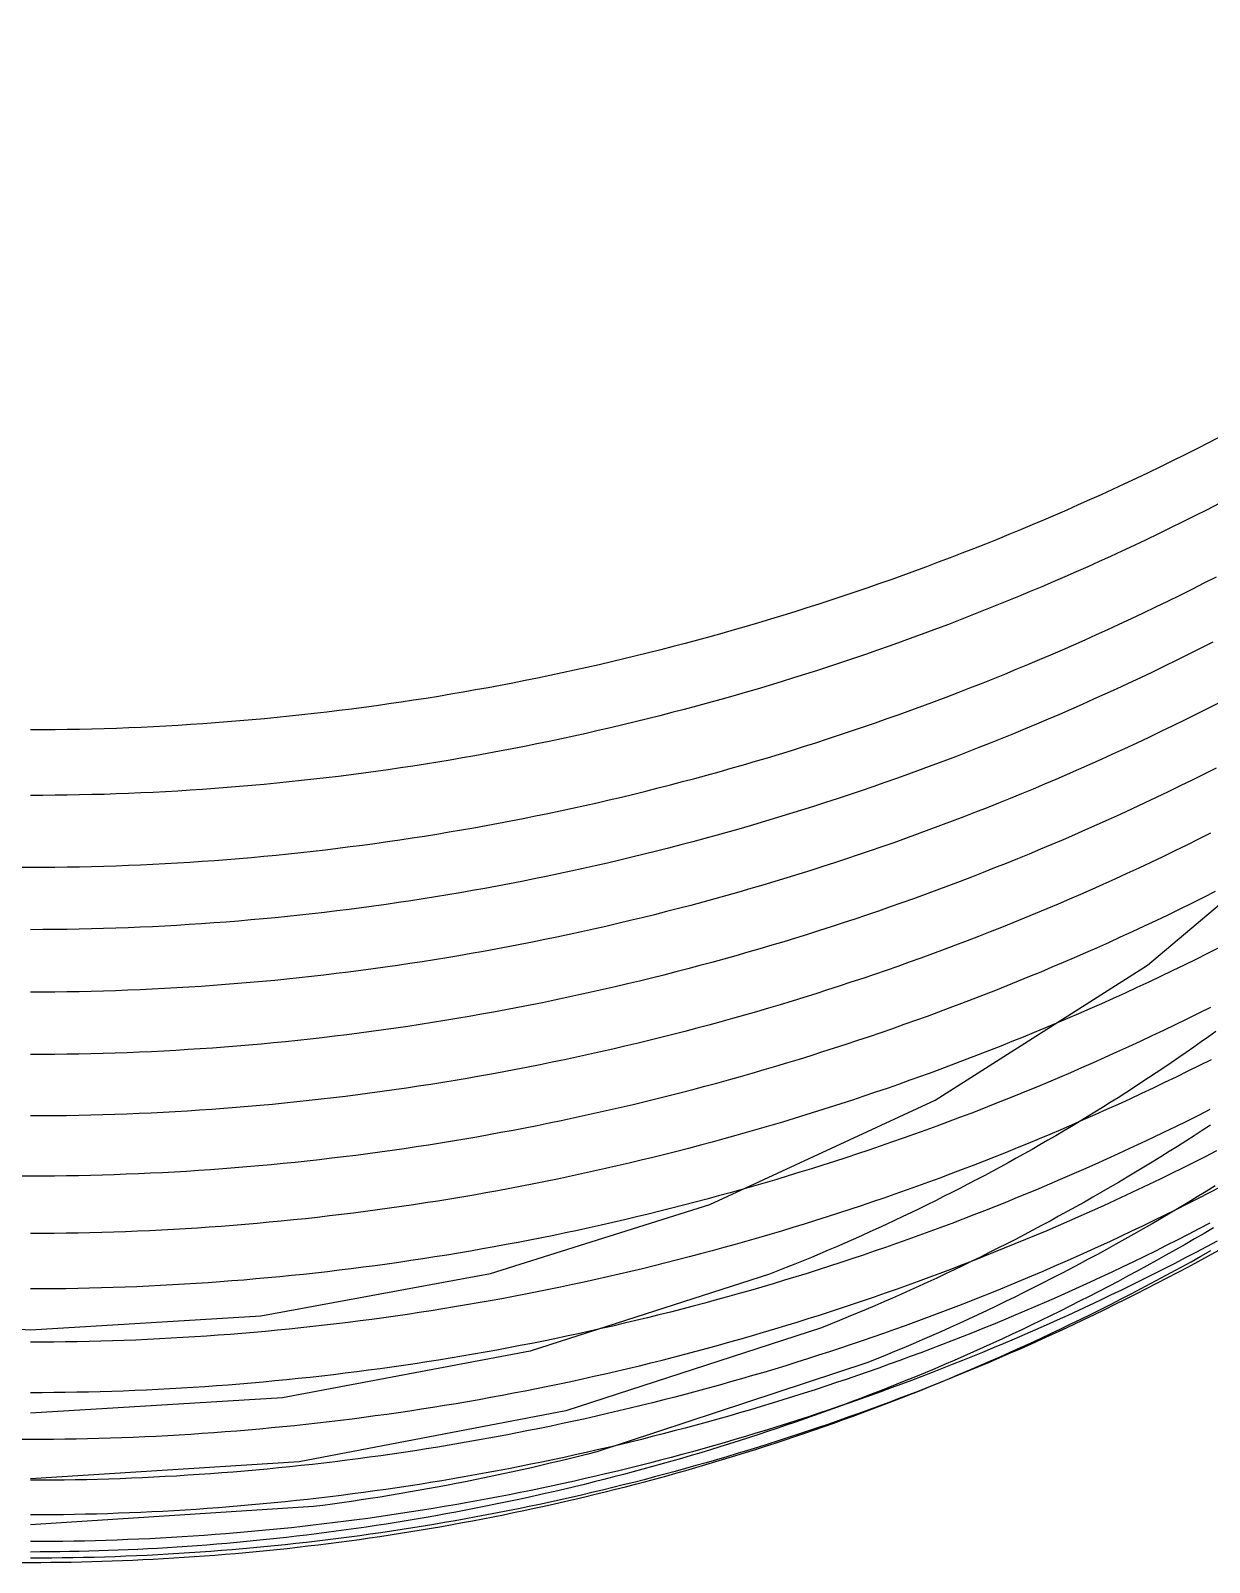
# Model space of a CAD drawing. Extents: x -772 to 772, y -315 to 2086.
# Drawn here: x 0 to 306.3, y -315.1 to 83.1 of the extents above; entities that cross this region are included whole.
import ezdxf

# ---------------------------------------------------------------- set-up
doc = ezdxf.new("R2010")
doc.units = 0

msp = doc.modelspace()

# ---------------------------------------------------------------- linework, layer by layer
at = {"layer": 'LAY0', "color": 2}
for points in [[(-176.548, -222.046), (-119.5, -239.975), (-59.8544, -250.997), (0, -254.671), (59.8544, -250.997), (119.5, -239.975), (176.548, -222.046), (235.06, -194.953), (290.243, -159.836), (339.146, -118.573), (381.738, -71.1937), (417.985, -17.7312), (445.949, 38.9562), (464.455, 94.2253), (475.832, 152.012), (479.624, 210), (475.832, 274.649), (464.455, 339.072), (445.949, 400.69), (417.985, 463.888), (381.738, 523.491)], [(309.421, -22.3848), (306.259, -24.0095), (303.096, -25.6148), (299.932, -27.2004), (296.766, -28.7664), (293.6, -30.3128), (290.433, -31.8395), (287.265, -33.3464), (284.097, -34.8336), (281.143, -36.2028), (278.18, -37.559), (275.209, -38.902), (272.229, -40.2318), (269.242, -41.5484), (266.246, -42.8515), (263.243, -44.1412), (260.232, -45.4174), (257.213, -46.6799), (254.187, -47.9287), (251.153, -49.1637), (248.112, -50.3849), (245.064, -51.5921), (242.01, -52.7853), (238.948, -53.9644), (235.879, -55.1294), (232.804, -56.2801), (229.723, -57.4165), (226.635, -58.5385), (223.541, -59.6462), (220.441, -60.7392), (217.335, -61.8178), (214.223, -62.8817), (211.106, -63.9308), (207.983, -64.9653), (204.855, -65.9849), (201.721, -66.9896), (198.582, -67.9793), (195.439, -68.9541), (192.29, -69.9138), (189.137, -70.8584), (185.979, -71.7879), (182.817, -72.7021), (179.651, -73.6011), (176.48, -74.4847), (173.305, -75.353), (170.127, -76.2059), (166.945, -77.0434), (163.759, -77.8653), (160.57, -78.6717), (157.378, -79.4625), (154.183, -80.2377), (150.984, -80.9973), (147.783, -81.7412), (144.579, -82.4693), (141.373, -83.1817), (138.164, -83.8783), (134.953, -84.559), (131.74, -85.2239), (128.524, -85.873), (125.307, -86.5061), (122.089, -87.1233), (118.869, -87.7245), (115.647, -88.3098), (112.425, -88.8791), (109.201, -89.4323), (105.976, -89.9695), (102.751, -90.4907), (99.5246, -90.9958), (96.2981, -91.4848), (93.0712, -91.9578), (89.8441, -92.4146), (86.617, -92.8554), (83.39, -93.28), (80.1633, -93.6885), (76.9369, -94.0809), (73.7111, -94.4571), (70.486, -94.8172), (67.2617, -95.1612), (64.0384, -95.4891), (60.8163, -95.8008), (57.5954, -96.0965), (54.3759, -96.376), (51.158, -96.6394), (47.9419, -96.8867), (44.7275, -97.1179), (41.5152, -97.3331), (38.3049, -97.5321), (35.097, -97.7152), (31.8915, -97.8822), (28.6885, -98.0332), (25.4883, -98.1682), (22.2908, -98.2872), (19.0964, -98.3902), (15.9051, -98.4774), (12.717, -98.5486), (9.5323, -98.604), (6.3512, -98.6434), (3.1737, -98.6671), (0, -98.675)], [(308.87, -39.8333), (305.712, -41.4506), (302.552, -43.0486), (299.391, -44.6271), (296.229, -46.1862), (293.066, -47.7259), (289.902, -49.246), (286.737, -50.7465), (283.572, -52.2274), (280.623, -53.5897), (277.666, -54.939), (274.7, -56.2752), (271.726, -57.5983), (268.744, -58.9081), (265.754, -60.2045), (262.756, -61.4876), (259.75, -62.7571), (256.737, -64.0131), (253.717, -65.2554), (250.689, -66.484), (247.654, -67.6987), (244.612, -68.8996), (241.563, -70.0865), (238.508, -71.2594), (235.445, -72.4182), (232.376, -73.5628), (229.301, -74.6932), (226.219, -75.8092), (223.131, -76.9109), (220.038, -77.9981), (216.938, -79.0708), (213.832, -80.129), (210.721, -81.1725), (207.605, -82.2013), (204.483, -83.2154), (201.355, -84.2147), (198.223, -85.199), (195.086, -86.1685), (191.944, -87.123), (188.797, -88.0624), (185.646, -88.9868), (182.49, -89.896), (179.33, -90.79), (176.166, -91.6688), (172.998, -92.5323), (169.826, -93.3805), (166.651, -94.2133), (163.472, -95.0307), (160.289, -95.8326), (157.104, -96.6191), (153.915, -97.39), (150.723, -98.1453), (147.528, -98.885), (144.331, -99.6091), (141.131, -100.318), (137.928, -101.01), (134.724, -101.687), (131.517, -102.348), (128.308, -102.994), (125.098, -103.623), (121.885, -104.237), (118.672, -104.835), (115.457, -105.417), (112.24, -105.983), (109.023, -106.533), (105.804, -107.068), (102.585, -107.586), (99.3649, -108.088), (96.1444, -108.574), (92.9235, -109.045), (89.7025, -109.499), (86.4813, -109.937), (83.2602, -110.36), (80.0393, -110.766), (76.8187, -111.156), (73.5987, -111.53), (70.3792, -111.888), (67.1606, -112.23), (63.9429, -112.556), (60.7262, -112.866), (57.5107, -113.16), (54.2966, -113.438), (51.084, -113.7), (47.8731, -113.946), (44.6639, -114.176), (41.4566, -114.39), (38.2514, -114.588), (35.0484, -114.77), (31.8477, -114.936), (28.6495, -115.087), (25.4539, -115.221), (22.2611, -115.339), (19.0712, -115.442), (15.8843, -115.528), (12.7006, -115.599), (9.5201, -115.654), (6.3431, -115.694), (3.1697, -115.717), (0, -115.725)], [(-3.1619, -134.367), (0, -134.375), (3.1619, -134.367), (6.3276, -134.344), (9.4968, -134.305), (12.6695, -134.25), (15.8455, -134.179), (19.0247, -134.093), (22.2069, -133.991), (25.3921, -133.874), (28.58, -133.74), (31.7705, -133.591), (34.9636, -133.425), (38.1589, -133.244), (41.3565, -133.047), (44.5562, -132.835), (47.7578, -132.606), (50.9612, -132.361), (54.1663, -132.101), (57.3728, -131.824), (60.5807, -131.532), (63.7899, -131.223), (67.0001, -130.899), (70.2113, -130.559), (73.4232, -130.202), (76.6358, -129.83), (79.8489, -129.442), (83.0624, -129.038), (86.2761, -128.618), (89.4898, -128.182), (92.7035, -127.73), (95.917, -127.262), (99.1301, -126.778), (102.343, -126.279), (105.555, -125.763), (108.766, -125.232), (111.976, -124.685), (115.185, -124.121), (118.393, -123.542), (121.599, -122.948), (124.804, -122.337), (128.008, -121.711), (131.209, -121.069), (134.409, -120.411), (137.606, -119.738), (140.801, -119.049), (143.994, -118.344), (147.184, -117.624), (150.372, -116.888), (153.556, -116.137), (156.738, -115.37), (159.917, -114.587), (163.092, -113.79), (166.264, -112.977), (169.432, -112.148), (172.597, -111.304), (175.758, -110.445), (178.915, -109.571), (182.067, -108.682), (185.216, -107.778), (188.36, -106.858), (191.5, -105.924), (194.635, -104.974), (197.765, -104.01), (200.89, -103.031), (204.01, -102.037), (207.125, -101.028), (210.235, -100.005), (213.339, -98.9668), (216.437, -97.9142), (219.53, -96.8472), (222.617, -95.7657), (225.698, -94.6699), (228.772, -93.5598), (231.841, -92.4354), (234.903, -91.2969), (237.958, -90.1443), (241.007, -88.9777), (244.049, -87.7971), (247.084, -86.6027), (250.112, -85.3944), (253.133, -84.1724), (256.146, -82.9368), (259.152, -81.6875), (262.151, -80.4248), (265.142, -79.1487), (268.125, -77.8592), (271.1, -76.5564), (274.067, -75.2405), (277.026, -73.9115), (279.977, -72.5694), (282.919, -71.2145), (286.076, -69.7419), (289.233, -68.2497), (292.389, -66.7381), (295.544, -65.207), (298.698, -63.6565), (301.851, -62.0867), (305.003, -60.4975), (308.154, -58.8891)], [(307.258, -75.8807), (304.119, -77.4722), (300.978, -79.0447), (297.836, -80.5979), (294.693, -82.1319), (291.55, -83.6466), (288.405, -85.142), (285.261, -86.618), (282.116, -88.0747), (279.182, -89.4161), (276.239, -90.7448), (273.289, -92.0607), (270.33, -93.3636), (267.363, -94.6534), (264.388, -95.9302), (261.406, -97.1938), (258.416, -98.4441), (255.418, -99.681), (252.413, -100.905), (249.4, -102.115), (246.38, -103.311), (243.354, -104.494), (240.32, -105.663), (237.28, -106.818), (234.232, -107.959), (231.179, -109.087), (228.119, -110.2), (225.052, -111.3), (221.98, -112.385), (218.901, -113.456), (215.817, -114.513), (212.726, -115.555), (209.631, -116.583), (206.529, -117.596), (203.423, -118.595), (200.311, -119.58), (197.194, -120.55), (194.072, -121.505), (190.945, -122.445), (187.814, -123.37), (184.678, -124.281), (181.538, -125.177), (178.394, -126.058), (175.245, -126.923), (172.093, -127.774), (168.936, -128.61), (165.776, -129.43), (162.613, -130.236), (159.446, -131.026), (156.276, -131.801), (153.103, -132.56), (149.926, -133.304), (146.747, -134.033), (143.566, -134.747), (140.382, -135.445), (137.195, -136.127), (134.006, -136.794), (130.816, -137.446), (127.623, -138.082), (124.428, -138.702), (121.232, -139.307), (118.034, -139.896), (114.835, -140.469), (111.635, -141.027), (108.434, -141.569), (105.232, -142.095), (102.029, -142.606), (98.8253, -143.101), (95.6213, -143.58), (92.4169, -144.043), (89.2124, -144.491), (86.0078, -144.923), (82.8034, -145.339), (79.5992, -145.739), (76.3955, -146.124), (73.1922, -146.492), (69.9897, -146.845), (66.788, -147.182), (63.5873, -147.503), (60.3878, -147.809), (57.1895, -148.099), (53.9926, -148.372), (50.7973, -148.63), (47.6037, -148.873), (44.412, -149.099), (41.2222, -149.31), (38.0346, -149.505), (34.8492, -149.685), (31.6663, -149.848), (28.4859, -149.996), (25.3082, -150.128), (22.1333, -150.245), (18.9614, -150.346), (15.7926, -150.431), (12.627, -150.501), (9.4649, -150.555), (6.3062, -150.594), (3.1512, -150.617), (0, -150.625)], [(309.395, -91.3567), (306.262, -92.9524), (303.128, -94.5294), (299.991, -96.0877), (296.854, -97.6272), (293.714, -99.1478), (290.574, -100.65), (287.433, -102.132), (284.291, -103.596), (281.148, -105.041), (278.224, -106.368), (275.292, -107.683), (272.352, -108.985), (269.403, -110.273), (266.447, -111.549), (263.483, -112.812), (260.511, -114.062), (257.532, -115.299), (254.545, -116.522), (251.551, -117.732), (248.549, -118.929), (245.541, -120.112), (242.525, -121.281), (239.503, -122.437), (236.474, -123.58), (233.439, -124.708), (230.397, -125.823), (227.348, -126.924), (224.294, -128.011), (221.233, -129.084), (218.167, -130.142), (215.094, -131.187), (212.016, -132.217), (208.932, -133.234), (205.843, -134.235), (202.749, -135.223), (199.649, -136.196), (196.545, -137.154), (193.435, -138.098), (190.321, -139.028), (187.202, -139.942), (184.079, -140.842), (180.951, -141.728), (177.819, -142.598), (174.683, -143.454), (171.543, -144.295), (168.399, -145.12), (165.251, -145.931), (162.1, -146.727), (158.946, -147.508), (155.788, -148.274), (152.627, -149.024), (149.463, -149.76), (146.297, -150.48), (143.127, -151.185), (139.955, -151.874), (136.781, -152.549), (133.604, -153.208), (130.426, -153.852), (127.245, -154.48), (124.062, -155.093), (120.878, -155.69), (117.692, -156.273), (114.505, -156.839), (111.316, -157.39), (108.126, -157.926), (104.936, -158.446), (101.744, -158.951), (98.5517, -159.44), (95.3588, -159.913), (92.1655, -160.371), (88.9719, -160.813), (85.7781, -161.24), (82.5843, -161.651), (79.3906, -162.047), (76.1972, -162.426), (73.0043, -162.791), (69.8118, -163.139), (66.6201, -163.472), (63.4292, -163.79), (60.2393, -164.092), (57.0505, -164.378), (53.863, -164.649), (50.6768, -164.904), (47.4922, -165.143), (44.3093, -165.367), (41.1281, -165.575), (37.949, -165.768), (34.7719, -165.945), (31.597, -166.107), (28.4244, -166.253), (25.2544, -166.384), (22.087, -166.499), (18.9224, -166.599), (15.7606, -166.684), (12.6019, -166.753), (9.4464, -166.806), (6.2941, -166.844), (3.1453, -166.867), (0, -166.875)], [(308.049, -108.619), (304.937, -110.189), (301.824, -111.74), (298.709, -113.273), (295.593, -114.786), (292.476, -116.281), (289.359, -117.757), (286.241, -119.214), (283.123, -120.653), (280.005, -122.072), (277.093, -123.38), (274.173, -124.676), (271.244, -125.959), (268.308, -127.23), (265.363, -128.488), (262.411, -129.733), (259.451, -130.965), (256.483, -132.184), (253.507, -133.391), (250.524, -134.584), (247.534, -135.764), (244.537, -136.931), (241.533, -138.085), (238.521, -139.225), (235.503, -140.352), (232.479, -141.466), (229.447, -142.565), (226.41, -143.652), (223.366, -144.724), (220.316, -145.783), (217.26, -146.827), (214.198, -147.858), (211.13, -148.875), (208.057, -149.878), (204.978, -150.867), (201.894, -151.841), (198.805, -152.802), (195.711, -153.748), (192.612, -154.679), (189.508, -155.597), (186.399, -156.5), (183.286, -157.388), (180.169, -158.262), (177.047, -159.121), (173.921, -159.966), (170.792, -160.796), (167.658, -161.612), (164.521, -162.412), (161.381, -163.198), (158.237, -163.969), (155.09, -164.725), (151.94, -165.466), (148.787, -166.192), (145.631, -166.903), (142.473, -167.599), (139.312, -168.28), (136.148, -168.946), (132.983, -169.597), (129.816, -170.233), (126.646, -170.853), (123.475, -171.459), (120.302, -172.049), (117.128, -172.623), (113.953, -173.183), (110.776, -173.727), (107.599, -174.256), (104.42, -174.77), (101.241, -175.268), (98.0611, -175.751), (94.881, -176.218), (91.7005, -176.671), (88.5199, -177.107), (85.3393, -177.529), (82.1589, -177.935), (78.9788, -178.325), (75.7992, -178.7), (72.6202, -179.06), (69.4419, -179.404), (66.2645, -179.733), (63.0882, -180.047), (59.913, -180.345), (56.7392, -180.627), (53.5668, -180.894), (50.3961, -181.146), (47.2271, -181.383), (44.0601, -181.604), (40.895, -181.809), (37.7322, -182), (34.5717, -182.175), (31.4137, -182.334), (28.2583, -182.479), (25.1056, -182.608), (21.9558, -182.721), (18.8091, -182.82), (15.6655, -182.903), (12.5252, -182.971), (9.3884, -183.024), (6.2552, -183.062), (3.1257, -183.085), (0, -183.092)], [(306.632, -125.561), (303.529, -127.113), (300.424, -128.647), (297.317, -130.162), (294.209, -131.659), (291.1, -133.138), (287.989, -134.598), (284.878, -136.04), (281.766, -137.463), (278.654, -138.868), (275.756, -140.159), (272.85, -141.438), (269.935, -142.705), (267.013, -143.959), (264.083, -145.2), (261.145, -146.429), (258.199, -147.645), (255.246, -148.848), (252.286, -150.039), (249.318, -151.216), (246.343, -152.38), (243.361, -153.532), (240.372, -154.67), (237.376, -155.795), (234.374, -156.906), (231.365, -158.004), (228.35, -159.089), (225.328, -160.16), (222.3, -161.218), (219.266, -162.262), (216.227, -163.293), (213.181, -164.309), (210.13, -165.312), (207.073, -166.301), (204.011, -167.276), (200.944, -168.237), (197.871, -169.184), (194.794, -170.116), (191.711, -171.035), (188.624, -171.94), (185.532, -172.83), (182.436, -173.706), (179.336, -174.567), (176.231, -175.415), (173.122, -176.247), (170.01, -177.066), (166.893, -177.869), (163.773, -178.658), (160.65, -179.433), (157.523, -180.193), (154.393, -180.938), (151.26, -181.669), (148.123, -182.384), (144.984, -183.085), (141.843, -183.771), (138.699, -184.443), (135.552, -185.099), (132.403, -185.741), (129.253, -186.367), (126.1, -186.979), (122.945, -187.575), (119.789, -188.157), (116.631, -188.723), (113.472, -189.275), (110.311, -189.811), (107.15, -190.332), (103.987, -190.839), (100.824, -191.33), (97.6595, -191.806), (94.4949, -192.267), (91.3299, -192.712), (88.1646, -193.143), (84.9992, -193.558), (81.8338, -193.958), (78.6686, -194.343), (75.5037, -194.713), (72.3393, -195.067), (69.1754, -195.407), (66.0123, -195.731), (62.85, -196.04), (59.6888, -196.333), (56.5287, -196.612), (53.3699, -196.875), (50.2125, -197.124), (47.0567, -197.357), (43.9025, -197.575), (40.7503, -197.777), (37.6, -197.965), (34.4518, -198.137), (31.3058, -198.295), (28.1623, -198.437), (25.0213, -198.564), (21.8829, -198.677), (18.7473, -198.774), (15.6147, -198.856), (12.4851, -198.923), (9.3587, -198.975), (6.2356, -199.012), (3.116, -199.035), (0, -199.042)], [(-3.0965, -214.593), (0, -214.6), (3.0965, -214.593), (6.1967, -214.571), (9.3004, -214.534), (12.4074, -214.483), (15.5177, -214.416), (18.6311, -214.335), (21.7475, -214.24), (24.8668, -214.129), (27.9887, -214.004), (31.1133, -213.864), (34.2403, -213.708), (37.3695, -213.538), (40.501, -213.353), (43.6345, -213.154), (46.7699, -212.939), (49.907, -212.709), (53.0457, -212.465), (56.1859, -212.205), (59.3275, -211.93), (62.4703, -211.641), (65.6141, -211.336), (68.7588, -211.017), (71.9043, -210.682), (75.0505, -210.333), (78.1971, -209.968), (81.3441, -209.589), (84.4913, -209.195), (87.6386, -208.785), (90.7858, -208.361), (93.9327, -207.922), (97.0794, -207.468), (100.225, -206.999), (103.371, -206.515), (106.516, -206.016), (109.659, -205.502), (112.802, -204.973), (115.944, -204.429), (119.084, -203.871), (122.222, -203.298), (125.359, -202.71), (128.495, -202.107), (131.628, -201.49), (134.759, -200.857), (137.888, -200.21), (141.015, -199.549), (144.139, -198.872), (147.261, -198.182), (150.38, -197.476), (153.495, -196.756), (156.608, -196.022), (159.718, -195.273), (162.824, -194.509), (165.927, -193.731), (169.026, -192.939), (172.122, -192.133), (175.213, -191.312), (178.301, -190.477), (181.384, -189.628), (184.464, -188.765), (187.538, -187.887), (190.608, -186.996), (193.674, -186.091), (196.734, -185.171), (199.79, -184.238), (202.84, -183.291), (205.886, -182.33), (208.926, -181.356), (211.96, -180.367), (214.989, -179.366), (218.012, -178.35), (221.029, -177.321), (224.04, -176.279), (227.045, -175.223), (230.043, -174.155), (233.035, -173.072), (236.021, -171.977), (239, -170.869), (241.972, -169.747), (244.938, -168.613), (247.896, -167.465), (250.847, -166.305), (253.791, -165.132), (256.728, -163.947), (259.657, -162.749), (262.578, -161.538), (265.492, -160.315), (268.397, -159.079), (271.295, -157.832), (274.185, -156.572), (277.066, -155.299), (280.158, -153.917), (283.249, -152.516), (286.34, -151.097), (289.43, -149.659), (292.519, -148.203), (295.607, -146.729), (298.694, -145.237), (301.779, -143.727), (304.862, -142.199), (307.944, -140.653)], [(308.916, -155.273), (305.859, -156.812), (302.8, -158.333), (299.74, -159.836), (296.677, -161.322), (293.614, -162.789), (290.549, -164.239), (287.484, -165.671), (284.418, -167.085), (281.351, -168.48), (278.283, -169.858), (275.216, -171.218), (272.355, -172.469), (269.485, -173.709), (266.607, -174.937), (263.722, -176.153), (260.828, -177.357), (257.927, -178.549), (255.018, -179.728), (252.101, -180.895), (249.177, -182.049), (246.246, -183.191), (243.307, -184.32), (240.362, -185.437), (237.409, -186.541), (234.45, -187.632), (231.484, -188.711), (228.512, -189.776), (225.533, -190.828), (222.548, -191.868), (219.557, -192.894), (216.559, -193.907), (213.556, -194.906), (210.547, -195.893), (207.532, -196.866), (204.512, -197.825), (201.486, -198.771), (198.456, -199.704), (195.42, -200.623), (192.379, -201.528), (189.333, -202.42), (186.283, -203.297), (183.228, -204.161), (180.168, -205.012), (177.104, -205.848), (174.037, -206.67), (170.965, -207.478), (167.889, -208.273), (164.809, -209.053), (161.726, -209.819), (158.64, -210.571), (155.55, -211.308), (152.457, -212.032), (149.361, -212.741), (146.262, -213.435), (143.16, -214.116), (140.056, -214.782), (136.949, -215.433), (133.84, -216.071), (130.729, -216.693), (127.616, -217.302), (124.501, -217.895), (121.384, -218.474), (118.266, -219.039), (115.146, -219.589), (112.025, -220.124), (108.902, -220.645), (105.779, -221.151), (102.655, -221.643), (99.5297, -222.119), (96.4042, -222.581), (93.2782, -223.029), (90.1519, -223.461), (87.0255, -223.879), (83.899, -224.282), (80.7727, -224.671), (77.6467, -225.045), (74.5211, -225.403), (71.396, -225.748), (68.2717, -226.077), (65.1482, -226.392), (62.0257, -226.692), (58.9043, -226.977), (55.7842, -227.247), (52.6656, -227.503), (49.5485, -227.744), (46.4331, -227.97), (43.3195, -228.182), (40.2079, -228.378), (37.0984, -228.56), (33.9912, -228.728), (30.8864, -228.881), (27.7841, -229.019), (24.6845, -229.142), (21.5877, -229.251), (18.4938, -229.345), (15.403, -229.425), (12.3155, -229.49), (9.2312, -229.541), (6.1505, -229.577), (3.0734, -229.599), (0, -229.606)], [(306.581, -170.84), (303.542, -172.357), (300.5, -173.857), (297.457, -175.34), (294.412, -176.805), (291.365, -178.253), (288.316, -179.683), (285.266, -181.096), (282.214, -182.492), (279.162, -183.87), (276.109, -185.23), (273.055, -186.573), (270.214, -187.807), (267.365, -189.028), (264.508, -190.238), (261.643, -191.435), (258.771, -192.621), (255.891, -193.794), (253.004, -194.956), (250.109, -196.105), (247.208, -197.241), (244.299, -198.366), (241.384, -199.477), (238.461, -200.577), (235.532, -201.663), (232.597, -202.737), (229.655, -203.798), (226.706, -204.847), (223.752, -205.882), (220.791, -206.905), (217.824, -207.914), (214.852, -208.911), (211.874, -209.895), (208.89, -210.865), (205.901, -211.822), (202.906, -212.766), (199.906, -213.696), (196.901, -214.613), (193.891, -215.517), (190.877, -216.407), (187.857, -217.284), (184.833, -218.147), (181.805, -218.997), (178.772, -219.833), (175.735, -220.655), (172.693, -221.463), (169.648, -222.258), (166.599, -223.039), (163.547, -223.805), (160.491, -224.558), (157.431, -225.298), (154.368, -226.023), (151.302, -226.734), (148.233, -227.431), (145.161, -228.113), (142.087, -228.782), (139.009, -229.437), (135.929, -230.077), (132.847, -230.704), (129.763, -231.316), (126.676, -231.913), (123.588, -232.497), (120.498, -233.066), (117.406, -233.621), (114.313, -234.161), (111.218, -234.687), (108.122, -235.199), (105.024, -235.696), (101.926, -236.179), (98.8269, -236.648), (95.7271, -237.102), (92.6266, -237.542), (89.5257, -237.967), (86.4245, -238.378), (83.323, -238.774), (80.2215, -239.155), (77.1201, -239.523), (74.0189, -239.875), (70.9181, -240.214), (67.8177, -240.538), (64.718, -240.847), (61.619, -241.142), (58.5209, -241.422), (55.4238, -241.688), (52.3279, -241.939), (49.2332, -242.176), (46.1399, -242.398), (43.0483, -242.606), (39.9582, -242.8), (36.87, -242.979), (33.7838, -243.143), (30.6996, -243.293), (27.6176, -243.429), (24.5379, -243.551), (21.4607, -243.658), (18.3861, -243.75), (15.3142, -243.829), (12.2452, -243.893), (9.1791, -243.943), (6.1161, -243.978), (3.0564, -244), (0, -244.007)], [(308.045, -177.061), (306.125, -178.438), (304.199, -179.807), (302.266, -181.167), (300.327, -182.519), (298.38, -183.862), (296.427, -185.197), (294.468, -186.524), (292.503, -187.841), (290.53, -189.151), (288.552, -190.451), (286.568, -191.743), (284.577, -193.025), (282.58, -194.299), (280.578, -195.565), (278.569, -196.821), (276.555, -198.068), (274.534, -199.306), (272.508, -200.535), (270.477, -201.755), (268.439, -202.966), (266.397, -204.168), (264.348, -205.361), (262.295, -206.544), (260.236, -207.718), (258.172, -208.883), (256.103, -210.038), (254.029, -211.184), (251.949, -212.321), (249.865, -213.448), (247.776, -214.565), (245.682, -215.673), (243.584, -216.772), (241.481, -217.861), (239.373, -218.94), (237.261, -220.01), (235.144, -221.07), (233.023, -222.12), (230.898, -223.161), (228.769, -224.192), (226.635, -225.213), (224.498, -226.224), (222.357, -227.225), (220.211, -228.217), (218.062, -229.199), (215.91, -230.17), (213.753, -231.132), (211.593, -232.084), (209.43, -233.026), (207.263, -233.958), (205.093, -234.88), (202.92, -235.792), (200.743, -236.694), (198.564, -237.586), (196.381, -238.468), (194.196, -239.339), (192.007, -240.201), (129.825, -260.165), (65.4343, -272.275), (0, -276.311)], [(306.749, -184.444), (303.741, -185.952), (300.73, -187.443), (297.717, -188.917), (294.702, -190.374), (291.685, -191.814), (288.666, -193.236), (285.646, -194.642), (282.624, -196.031), (279.601, -197.402), (276.577, -198.756), (273.553, -200.093), (270.528, -201.412), (267.714, -202.624), (264.892, -203.824), (262.062, -205.013), (259.225, -206.189), (256.38, -207.354), (253.527, -208.507), (250.667, -209.648), (247.8, -210.777), (244.926, -211.894), (242.045, -212.998), (239.157, -214.091), (236.262, -215.171), (233.361, -216.238), (230.453, -217.294), (227.538, -218.336), (224.617, -219.367), (221.69, -220.384), (218.757, -221.389), (215.818, -222.381), (212.873, -223.36), (209.923, -224.327), (206.966, -225.28), (204.005, -226.221), (201.038, -227.148), (198.066, -228.063), (195.089, -228.964), (192.106, -229.852), (189.119, -230.727), (186.128, -231.589), (183.131, -232.437), (180.13, -233.272), (177.125, -234.093), (174.116, -234.901), (171.103, -235.696), (168.086, -236.477), (165.064, -237.244), (162.04, -237.998), (159.011, -238.738), (155.98, -239.464), (152.945, -240.177), (149.907, -240.875), (146.866, -241.56), (143.822, -242.232), (140.775, -242.889), (137.726, -243.532), (134.674, -244.162), (131.62, -244.777), (128.564, -245.379), (125.506, -245.966), (122.445, -246.54), (119.383, -247.099), (116.32, -247.644), (113.254, -248.176), (110.188, -248.693), (107.12, -249.196), (104.051, -249.685), (100.981, -250.159), (97.91, -250.62), (94.8384, -251.066), (91.7663, -251.498), (88.6938, -251.916), (85.6209, -252.32), (82.5479, -252.709), (79.4748, -253.084), (76.4019, -253.445), (73.3292, -253.792), (70.2568, -254.124), (67.1849, -254.443), (64.1137, -254.747), (61.0433, -255.036), (57.9738, -255.312), (54.9053, -255.573), (51.8379, -255.82), (48.7719, -256.053), (45.7073, -256.271), (42.6443, -256.476), (39.583, -256.666), (36.5235, -256.842), (33.466, -257.004), (30.4106, -257.151), (27.3574, -257.285), (24.3066, -257.404), (21.2582, -257.509), (18.2125, -257.6), (15.1695, -257.677), (12.1293, -257.74), (9.0922, -257.789), (6.0582, -257.824), (3.0274, -257.845), (0, -257.852)], [(306.466, -197.393), (303.489, -198.891), (300.51, -200.372), (297.527, -201.838), (294.542, -203.287), (291.555, -204.719), (288.566, -206.135), (285.574, -207.534), (282.58, -208.917), (279.585, -210.283), (276.588, -211.632), (273.59, -212.965), (270.59, -214.281), (267.59, -215.58), (264.802, -216.772), (262.007, -217.951), (259.204, -219.12), (256.394, -220.277), (253.577, -221.422), (250.753, -222.555), (247.922, -223.676), (245.084, -224.785), (242.239, -225.883), (239.388, -226.968), (236.53, -228.041), (233.665, -229.102), (230.795, -230.151), (227.918, -231.187), (225.034, -232.211), (222.145, -233.223), (219.25, -234.222), (216.349, -235.209), (213.443, -236.183), (210.53, -237.144), (207.613, -238.093), (204.69, -239.029), (201.762, -239.952), (198.828, -240.862), (195.89, -241.759), (192.947, -242.644), (189.999, -243.515), (187.046, -244.374), (184.089, -245.219), (181.127, -246.051), (178.162, -246.871), (175.192, -247.676), (172.217, -248.469), (169.239, -249.248), (166.258, -250.014), (163.272, -250.767), (160.283, -251.506), (157.29, -252.232), (154.295, -252.944), (151.295, -253.643), (148.293, -254.328), (145.288, -255), (142.28, -255.658), (139.27, -256.303), (136.256, -256.934), (133.241, -257.551), (130.223, -258.155), (127.202, -258.744), (124.18, -259.32), (121.156, -259.883), (118.129, -260.431), (115.102, -260.966), (112.072, -261.487), (109.041, -261.994), (106.009, -262.487), (102.975, -262.966), (99.9407, -263.431), (96.9051, -263.883), (93.8687, -264.32), (90.8316, -264.744), (87.7939, -265.154), (84.7557, -265.55), (81.7171, -265.931), (78.6784, -266.299), (75.6396, -266.653), (72.6008, -266.993), (69.5621, -267.319), (66.5238, -267.631), (63.4858, -267.929), (60.4484, -268.213), (57.4116, -268.483), (54.3756, -268.74), (51.3405, -268.982), (48.3065, -269.21), (45.2735, -269.424), (42.2419, -269.625), (39.2116, -269.811), (36.1829, -269.984), (33.1558, -270.143), (30.1304, -270.287), (27.107, -270.418), (24.0855, -270.535), (21.0661, -270.639), (18.049, -270.728), (15.0343, -270.804), (12.022, -270.865), (9.0123, -270.913), (6.0053, -270.948), (3.0012, -270.968), (0, -270.975)], [(306.639, -201.398), (304.494, -202.802), (302.343, -204.196), (300.186, -205.581), (298.022, -206.956), (295.853, -208.321), (293.677, -209.676), (291.496, -211.021), (289.309, -212.355), (287.117, -213.68), (284.919, -214.994), (282.717, -216.298), (280.508, -217.591), (278.295, -218.874), (276.077, -220.147), (273.855, -221.409), (271.627, -222.66), (269.395, -223.9), (267.159, -225.13), (264.918, -226.349), (262.674, -227.557), (260.425, -228.754), (258.172, -229.94), (255.915, -231.115), (253.655, -232.279), (251.392, -233.432), (249.124, -234.574), (246.854, -235.704), (244.58, -236.823), (242.304, -237.931), (240.024, -239.028), (237.742, -240.113), (235.457, -241.187), (233.17, -242.249), (230.88, -243.3), (228.588, -244.339), (226.293, -245.366), (223.997, -246.382), (221.699, -247.387), (219.399, -248.379), (217.097, -249.36), (214.794, -250.33), (212.489, -251.287), (210.183, -252.233), (207.876, -253.167), (205.568, -254.089), (139.119, -275.704), (69.7995, -288.948), (0, -293.363)], [(-2.9522, -283.044), (0, -283.05), (2.9522, -283.044), (5.9079, -283.023), (8.867, -282.99), (11.8293, -282.943), (14.7947, -282.882), (17.763, -282.808), (20.7342, -282.72), (23.7081, -282.619), (26.6846, -282.505), (29.6635, -282.376), (32.6448, -282.234), (35.6283, -282.079), (38.6138, -281.909), (41.6013, -281.726), (44.5906, -281.53), (47.5815, -281.32), (50.574, -281.096), (53.5679, -280.858), (56.5631, -280.607), (59.5594, -280.342), (62.5567, -280.063), (65.5549, -279.771), (68.5539, -279.464), (71.5534, -279.145), (74.5535, -278.811), (77.5538, -278.464), (80.5544, -278.103), (83.555, -277.728), (86.5555, -277.34), (89.5559, -276.938), (92.5559, -276.522), (95.5554, -276.093), (98.5543, -275.65), (101.553, -275.193), (104.55, -274.723), (107.546, -274.239), (110.541, -273.741), (113.535, -273.23), (116.527, -272.706), (119.518, -272.167), (122.507, -271.616), (125.495, -271.05), (128.48, -270.472), (131.463, -269.88), (134.444, -269.274), (137.423, -268.655), (140.399, -268.023), (143.373, -267.377), (146.343, -266.718), (149.311, -266.046), (152.276, -265.36), (155.237, -264.662), (158.196, -263.95), (161.151, -263.225), (164.102, -262.486), (167.049, -261.735), (169.993, -260.971), (172.933, -260.194), (175.868, -259.404), (178.8, -258.601), (181.727, -257.785), (184.649, -256.956), (187.567, -256.115), (190.481, -255.26), (193.389, -254.394), (196.292, -253.514), (199.191, -252.622), (202.084, -251.718), (204.971, -250.801), (207.853, -249.871), (210.73, -248.93), (213.601, -247.976), (216.465, -247.009), (219.324, -246.031), (222.177, -245.041), (225.024, -244.038), (227.864, -243.024), (230.698, -241.997), (233.525, -240.959), (236.345, -239.909), (239.159, -238.847), (241.966, -237.773), (244.765, -236.688), (247.558, -235.591), (250.343, -234.483), (253.121, -233.364), (255.891, -232.233), (258.654, -231.091), (261.409, -229.938), (264.156, -228.773), (267.104, -227.508), (270.051, -226.225), (272.998, -224.926), (275.944, -223.611), (278.889, -222.278), (281.833, -220.929), (284.776, -219.564), (287.717, -218.181), (290.657, -216.783), (293.595, -215.368), (296.531, -213.936), (299.465, -212.488), (302.397, -211.024), (305.326, -209.543), (308.252, -208.047)], [(307.811, -217.218), (305.487, -218.656), (303.157, -220.084), (300.823, -221.5), (298.483, -222.904), (296.139, -224.297), (293.79, -225.678), (291.437, -227.048), (289.08, -228.405), (286.719, -229.751), (284.354, -231.084), (281.985, -232.406), (279.613, -233.715), (277.237, -235.012), (274.859, -236.297), (272.477, -237.569), (270.093, -238.829), (267.706, -240.076), (265.317, -241.31), (262.926, -242.532), (260.533, -243.741), (258.137, -244.937), (255.74, -246.121), (253.342, -247.291), (250.942, -248.448), (248.542, -249.592), (246.14, -250.723), (243.737, -251.841), (241.334, -252.946), (238.931, -254.037), (236.527, -255.115), (234.123, -256.18), (231.719, -257.231), (229.316, -258.269), (226.913, -259.293), (224.51, -260.304), (222.109, -261.301), (219.708, -262.285), (217.309, -263.255), (147.181, -286.308), (144.761, -286.931), (142.338, -287.545), (139.911, -288.149), (137.48, -288.743), (135.046, -289.327), (132.609, -289.901), (130.168, -290.465), (127.725, -291.019), (125.278, -291.563), (122.829, -292.096), (120.377, -292.619), (117.923, -293.132), (115.466, -293.635), (113.007, -294.127), (110.546, -294.609), (108.083, -295.081), (105.618, -295.542), (103.152, -295.992), (100.685, -296.433), (98.2155, -296.862), (95.7453, -297.282), (93.274, -297.69), (90.8018, -298.088), (88.3289, -298.476), (85.8554, -298.853), (83.3814, -299.219), (80.907, -299.575), (78.4325, -299.92), (75.958, -300.255), (73.4835, -300.579), (0, -305.335)], [(309.123, -217.544), (306.252, -219.036), (303.379, -220.512), (300.503, -221.972), (297.626, -223.416), (294.747, -224.844), (291.866, -226.255), (288.984, -227.65), (286.101, -229.029), (283.218, -230.391), (280.333, -231.736), (277.448, -233.065), (274.562, -234.377), (271.677, -235.673), (268.791, -236.952), (265.906, -238.214), (263.021, -239.459), (260.136, -240.687), (257.441, -241.82), (254.736, -242.943), (252.024, -244.055), (249.303, -245.157), (246.574, -246.247), (243.838, -247.327), (241.093, -248.396), (238.341, -249.454), (235.581, -250.501), (232.814, -251.536), (230.039, -252.561), (227.258, -253.574), (224.469, -254.575), (221.673, -255.566), (218.871, -256.544), (216.062, -257.512), (213.246, -258.467), (210.424, -259.411), (207.596, -260.343), (204.762, -261.263), (201.922, -262.171), (199.076, -263.068), (196.224, -263.952), (193.367, -264.824), (190.504, -265.684), (187.636, -266.532), (184.763, -267.367), (181.885, -268.19), (179.002, -269.001), (176.114, -269.799), (173.222, -270.585), (170.326, -271.359), (167.425, -272.119), (164.52, -272.868), (161.612, -273.603), (158.699, -274.326), (155.783, -275.036), (152.863, -275.733), (149.94, -276.417), (147.014, -277.089), (144.085, -277.747), (141.153, -278.393), (138.218, -279.025), (135.28, -279.645), (132.34, -280.251), (129.398, -280.845), (126.454, -281.425), (123.508, -281.992), (120.559, -282.546), (117.61, -283.087), (114.658, -283.614), (111.706, -284.128), (108.752, -284.629), (105.797, -285.117), (102.841, -285.591), (99.8843, -286.052), (96.9271, -286.5), (93.9695, -286.934), (91.0115, -287.355), (88.0535, -287.762), (85.0955, -288.156), (82.1376, -288.537), (79.1801, -288.904), (76.223, -289.257), (73.2666, -289.598), (70.311, -289.925), (67.3563, -290.238), (64.4026, -290.538), (61.4503, -290.824), (58.4993, -291.098), (55.5499, -291.357), (52.6021, -291.603), (49.6562, -291.836), (46.7123, -292.055), (43.7705, -292.261), (40.831, -292.454), (37.894, -292.633), (34.9595, -292.799), (32.0277, -292.951), (29.0989, -293.09), (26.173, -293.215), (23.2504, -293.328), (20.331, -293.427), (17.4151, -293.513), (14.5027, -293.585), (11.5942, -293.644), (8.6895, -293.69), (5.7888, -293.723), (2.8922, -293.743), (0, -293.749)], [(306.427, -226.949), (303.608, -228.42), (300.787, -229.876), (297.963, -231.317), (295.137, -232.741), (292.309, -234.15), (289.479, -235.544), (286.647, -236.921), (283.814, -238.283), (280.979, -239.629), (278.144, -240.958), (275.307, -242.272), (272.47, -243.57), (269.632, -244.851), (266.793, -246.117), (263.955, -247.366), (261.116, -248.599), (258.278, -249.816), (255.439, -251.016), (252.791, -252.122), (250.134, -253.218), (247.469, -254.303), (244.797, -255.378), (242.116, -256.442), (239.428, -257.495), (236.733, -258.538), (234.03, -259.57), (231.319, -260.591), (228.602, -261.601), (225.877, -262.6), (223.146, -263.588), (220.407, -264.565), (217.662, -265.531), (214.911, -266.485), (212.153, -267.428), (209.389, -268.36), (206.618, -269.28), (203.842, -270.189), (201.059, -271.086), (198.271, -271.972), (195.477, -272.845), (192.678, -273.707), (189.874, -274.557), (187.064, -275.396), (184.249, -276.222), (181.429, -277.036), (178.604, -277.839), (175.774, -278.629), (172.94, -279.407), (170.102, -280.173), (167.259, -280.927), (164.412, -281.668), (161.562, -282.397), (158.707, -283.114), (155.849, -283.818), (152.987, -284.51), (150.121, -285.19), (147.253, -285.857), (144.381, -286.511), (141.506, -287.152), (138.628, -287.781), (135.748, -288.398), (132.865, -289.001), (129.98, -289.592), (127.092, -290.171), (124.202, -290.736), (121.311, -291.288), (118.417, -291.828), (115.522, -292.355), (112.625, -292.869), (109.727, -293.37), (106.828, -293.858), (103.927, -294.333), (101.026, -294.795), (98.1235, -295.244), (95.2206, -295.68), (92.3171, -296.103), (89.4133, -296.513), (86.5093, -296.91), (83.6052, -297.294), (80.7011, -297.665), (77.7973, -298.022), (74.8938, -298.367), (71.9909, -298.699), (69.0886, -299.017), (66.1871, -299.322), (63.2865, -299.615), (60.387, -299.894), (57.4888, -300.16), (54.5919, -300.413), (51.6965, -300.653), (48.8028, -300.88), (45.9109, -301.093), (43.021, -301.294), (40.1331, -301.481), (37.2475, -301.656), (34.3642, -301.817), (31.4834, -301.966), (28.6053, -302.101), (25.73, -302.224), (22.8576, -302.333), (19.9882, -302.43), (17.1221, -302.513), (14.2593, -302.584), (11.3999, -302.642), (8.5442, -302.687), (5.6922, -302.719), (2.8441, -302.738), (0, -302.744)], [(307.401, -228.104), (304.937, -229.554), (302.469, -230.992), (299.996, -232.417), (297.52, -233.83), (295.04, -235.229), (292.557, -236.615), (290.071, -237.989), (287.581, -239.349), (285.089, -240.695), (282.594, -242.029), (280.097, -243.349), (277.597, -244.655), (275.096, -245.948), (272.592, -247.227), (270.087, -248.492), (267.581, -249.744), (265.073, -250.981), (262.564, -252.205), (260.055, -253.415), (257.544, -254.611), (255.033, -255.792), (252.522, -256.959), (250.011, -258.113), (247.5, -259.251), (244.989, -260.376), (242.479, -261.486), (239.97, -262.582), (237.461, -263.663), (234.953, -264.73), (232.447, -265.782), (229.942, -266.82), (227.439, -267.843), (225.095, -268.789), (222.744, -269.725), (220.384, -270.654), (218.016, -271.573), (215.641, -272.484), (213.257, -273.387), (210.866, -274.28), (208.467, -275.164), (206.061, -276.04), (203.648, -276.906), (201.227, -277.763), (198.799, -278.611), (196.365, -279.45), (193.924, -280.279), (191.476, -281.099), (189.021, -281.91), (186.561, -282.711), (184.094, -283.502), (181.621, -284.283), (179.142, -285.055), (176.657, -285.817), (174.167, -286.569), (171.671, -287.311), (169.17, -288.044), (166.663, -288.766), (164.152, -289.478), (161.635, -290.18), (159.114, -290.871), (156.589, -291.553), (154.058, -292.224), (151.524, -292.884), (148.985, -293.534), (146.443, -294.174), (143.896, -294.803), (141.346, -295.422), (138.792, -296.03), (136.235, -296.627), (133.675, -297.214), (131.111, -297.79), (128.545, -298.355), (125.976, -298.91), (123.404, -299.453), (120.83, -299.986), (118.253, -300.507), (115.675, -301.018), (113.094, -301.518), (110.512, -302.006), (107.928, -302.484), (105.342, -302.95), (102.755, -303.406), (100.167, -303.85), (97.5782, -304.283), (94.9883, -304.705), (92.3977, -305.116), (89.8065, -305.515), (87.215, -305.904), (84.6233, -306.281), (82.0315, -306.647), (79.4398, -307.001), (76.8484, -307.344), (74.2574, -307.676), (71.667, -307.997), (69.0773, -308.306), (66.4885, -308.604), (63.9007, -308.891), (61.3142, -309.166), (58.729, -309.43), (56.1454, -309.682), (53.5634, -309.924), (50.9833, -310.153), (48.4052, -310.372), (45.8292, -310.579), (43.2555, -310.775), (40.6842, -310.96), (38.1156, -311.133), (35.5497, -311.295), (32.9867, -311.446), (30.4268, -311.585), (27.8701, -311.713), (25.3168, -311.83), (22.7669, -311.936), (20.2207, -312.03), (17.6783, -312.113), (15.1399, -312.185), (12.6055, -312.246), (10.0754, -312.296), (7.5496, -312.335), (5.0284, -312.362), (2.5118, -312.379), (0, -312.384)], [(-2.6392, -315.073), (0, -315.078), (2.6392, -315.073), (5.2814, -315.055), (7.9267, -315.027), (10.5749, -314.986), (13.2258, -314.934), (15.8793, -314.87), (18.5355, -314.795), (21.194, -314.708), (23.8548, -314.609), (26.5179, -314.499), (29.183, -314.376), (31.8501, -314.243), (34.5191, -314.097), (37.1897, -313.94), (39.862, -313.77), (42.5358, -313.59), (45.2109, -313.397), (47.8874, -313.193), (50.5649, -312.976), (53.2435, -312.748), (55.923, -312.509), (58.6032, -312.257), (61.2841, -311.994), (63.9656, -311.718), (66.6475, -311.431), (69.3297, -311.133), (72.012, -310.822), (74.6944, -310.5), (77.3768, -310.166), (80.059, -309.82), (82.7409, -309.462), (85.4223, -309.093), (88.1032, -308.712), (90.7834, -308.319), (93.4629, -307.914), (96.1414, -307.498), (98.8189, -307.07), (101.495, -306.63), (104.17, -306.179), (106.844, -305.716), (109.516, -305.241), (112.187, -304.755), (114.855, -304.257), (117.522, -303.747), (120.187, -303.226), (122.85, -302.694), (125.511, -302.15), (128.169, -301.594), (130.824, -301.027), (133.477, -300.449), (136.128, -299.859), (138.775, -299.258), (141.42, -298.646), (144.061, -298.022), (146.7, -297.387), (149.335, -296.741), (151.966, -296.083), (154.594, -295.414), (157.219, -294.735), (159.839, -294.044), (162.456, -293.342), (165.068, -292.629), (167.677, -291.905), (170.281, -291.17), (172.881, -290.424), (175.477, -289.668), (178.068, -288.9), (180.654, -288.122), (183.235, -287.333), (185.812, -286.534), (188.383, -285.724), (190.949, -284.903), (193.51, -284.072), (196.066, -283.23), (198.616, -282.378), (201.161, -281.515), (203.7, -280.642), (206.233, -279.759), (208.761, -278.866), (211.282, -277.962), (213.797, -277.049), (216.306, -276.125), (218.809, -275.192), (221.306, -274.248), (223.795, -273.295), (226.279, -272.332), (228.755, -271.359), (231.225, -270.376), (233.688, -269.384), (236.144, -268.382), (238.779, -267.294), (241.414, -266.19), (244.048, -265.073), (246.682, -263.941), (249.314, -262.795), (251.946, -261.634), (254.577, -260.459), (257.206, -259.27), (259.834, -258.067), (262.461, -256.849), (265.086, -255.617), (267.708, -254.372), (270.329, -253.112), (272.948, -251.838), (275.564, -250.551), (278.177, -249.249), (280.788, -247.934), (283.396, -246.605), (286.001, -245.262), (288.602, -243.906), (291.201, -242.536), (293.795, -241.152), (296.386, -239.755), (298.974, -238.345), (301.557, -236.921), (304.136, -235.484), (306.71, -234.034)], [(308.337, -231.578), (305.585, -233.052), (302.83, -234.513), (300.071, -235.958), (297.308, -237.39), (294.542, -238.806), (291.773, -240.208), (289.001, -241.595), (286.226, -242.967), (283.449, -244.324), (280.669, -245.666), (277.887, -246.993), (275.102, -248.306), (272.316, -249.603), (269.528, -250.885), (266.738, -252.151), (263.946, -253.403), (261.153, -254.64), (258.359, -255.861), (255.564, -257.066), (252.769, -258.257), (249.972, -259.432), (247.369, -260.512), (244.76, -261.581), (242.143, -262.64), (239.519, -263.688), (236.888, -264.726), (234.251, -265.753), (231.607, -266.769), (228.956, -267.775), (226.299, -268.769), (223.636, -269.753), (220.966, -270.726), (218.29, -271.688), (215.608, -272.639), (212.92, -273.579), (210.227, -274.507), (207.527, -275.425), (204.822, -276.331), (202.112, -277.226), (199.396, -278.109), (196.674, -278.981), (193.948, -279.841), (191.216, -280.69), (188.48, -281.528), (185.738, -282.354), (182.992, -283.168), (180.242, -283.97), (177.486, -284.761), (174.727, -285.539), (171.963, -286.306), (169.195, -287.062), (166.423, -287.805), (163.647, -288.536), (160.867, -289.255), (158.083, -289.962), (155.296, -290.657), (152.505, -291.34), (149.711, -292.011), (146.914, -292.67), (144.114, -293.316), (141.311, -293.951), (138.504, -294.573), (135.696, -295.182), (132.884, -295.78), (130.07, -296.365), (127.253, -296.937), (124.435, -297.497), (121.614, -298.045), (118.791, -298.58), (115.966, -299.103), (113.139, -299.614), (110.311, -300.111), (107.481, -300.597), (104.65, -301.069), (101.818, -301.53), (98.9838, -301.977), (96.149, -302.412), (93.3133, -302.835), (90.4768, -303.244), (87.6396, -303.642), (84.8018, -304.026), (81.9635, -304.398), (79.1249, -304.757), (76.2861, -305.104), (73.4473, -305.438), (70.6084, -305.759), (67.7698, -306.067), (64.9314, -306.363), (62.0934, -306.647), (59.2559, -306.917), (56.4191, -307.175), (53.583, -307.42), (50.7478, -307.653), (47.9136, -307.872), (45.0805, -308.08), (42.2487, -308.274), (39.4182, -308.456), (36.5892, -308.625), (33.7618, -308.782), (30.9362, -308.926), (28.1123, -309.057), (25.2904, -309.176), (22.4705, -309.282), (19.6529, -309.376), (16.8375, -309.457), (14.0246, -309.526), (11.2141, -309.582), (8.4064, -309.625), (5.6013, -309.656), (2.7992, -309.675), (0, -309.681)], [(308.659, -234.038), (305.99, -235.505), (303.316, -236.958), (300.638, -238.398), (297.955, -239.824), (295.268, -241.237), (292.577, -242.635), (289.882, -244.02), (287.183, -245.391), (284.481, -246.748), (281.775, -248.091), (279.065, -249.42), (276.352, -250.734), (273.637, -252.035), (270.918, -253.322), (268.196, -254.594), (265.472, -255.853), (262.745, -257.097), (260.016, -258.326), (257.284, -259.542), (254.551, -260.742), (251.815, -261.929), (249.077, -263.101), (246.338, -264.259), (243.597, -265.402), (241.051, -266.451), (238.499, -267.489), (235.94, -268.517), (233.375, -269.534), (230.804, -270.541), (228.228, -271.537), (225.645, -272.523), (223.057, -273.498), (220.463, -274.462), (217.863, -275.416), (215.258, -276.359), (212.647, -277.291), (210.031, -278.212), (207.41, -279.122), (204.784, -280.021), (202.152, -280.909), (199.516, -281.786), (196.874, -282.652), (194.228, -283.507), (191.577, -284.35), (188.922, -285.183), (186.262, -286.004), (183.597, -286.813), (180.928, -287.612), (178.255, -288.399), (175.578, -289.174), (172.897, -289.938), (170.211, -290.691), (167.522, -291.432), (164.829, -292.161), (162.132, -292.879), (159.432, -293.585), (156.728, -294.279), (154.021, -294.962), (151.311, -295.633), (148.597, -296.293), (145.88, -296.94), (143.16, -297.576), (140.437, -298.2), (137.711, -298.812), (134.983, -299.412), (132.252, -300), (129.518, -300.577), (126.782, -301.141), (124.044, -301.693), (121.303, -302.234), (118.56, -302.762), (115.816, -303.279), (113.069, -303.783), (110.32, -304.275), (107.57, -304.755), (104.818, -305.223), (102.064, -305.679), (99.3093, -306.123), (96.553, -306.555), (93.7953, -306.974), (91.0366, -307.382), (88.2767, -307.777), (85.5159, -308.16), (82.7543, -308.531), (79.9919, -308.889), (77.2289, -309.236), (74.4653, -309.57), (71.7012, -309.892), (68.9368, -310.202), (66.1722, -310.5), (63.4074, -310.785), (60.6425, -311.058), (57.8777, -311.319), (55.113, -311.568), (52.3485, -311.805), (49.5844, -312.029), (46.8207, -312.241), (44.0576, -312.441), (41.2951, -312.629), (38.5333, -312.804), (35.7724, -312.968), (33.0124, -313.119), (30.2534, -313.258), (27.4955, -313.385), (24.7389, -313.5), (21.9836, -313.602), (19.2297, -313.693), (16.4773, -313.771), (13.7265, -313.837), (10.9774, -313.891), (8.2301, -313.933), (5.4847, -313.964), (2.7413, -313.982), (0, -313.988)]]:
    msp.add_lwpolyline(points, dxfattribs=at)

doc.saveas('drawing.dxf')
